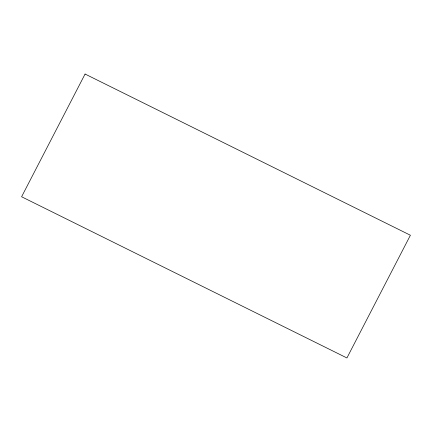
<?xml version="1.0" encoding="UTF-8"?>
<svg xmlns="http://www.w3.org/2000/svg" width="432" height="432" viewBox="0 0 432 432"><rect width="100%" height="100%" fill="white"/><g stroke="black" fill="none" stroke-linecap="round" stroke-linejoin="round"><path stroke-width="0.65" d="M85.077 74.039L21.6 196.754L346.923 357.961L410.4 235.246L85.077 74.039"/></g></svg>
